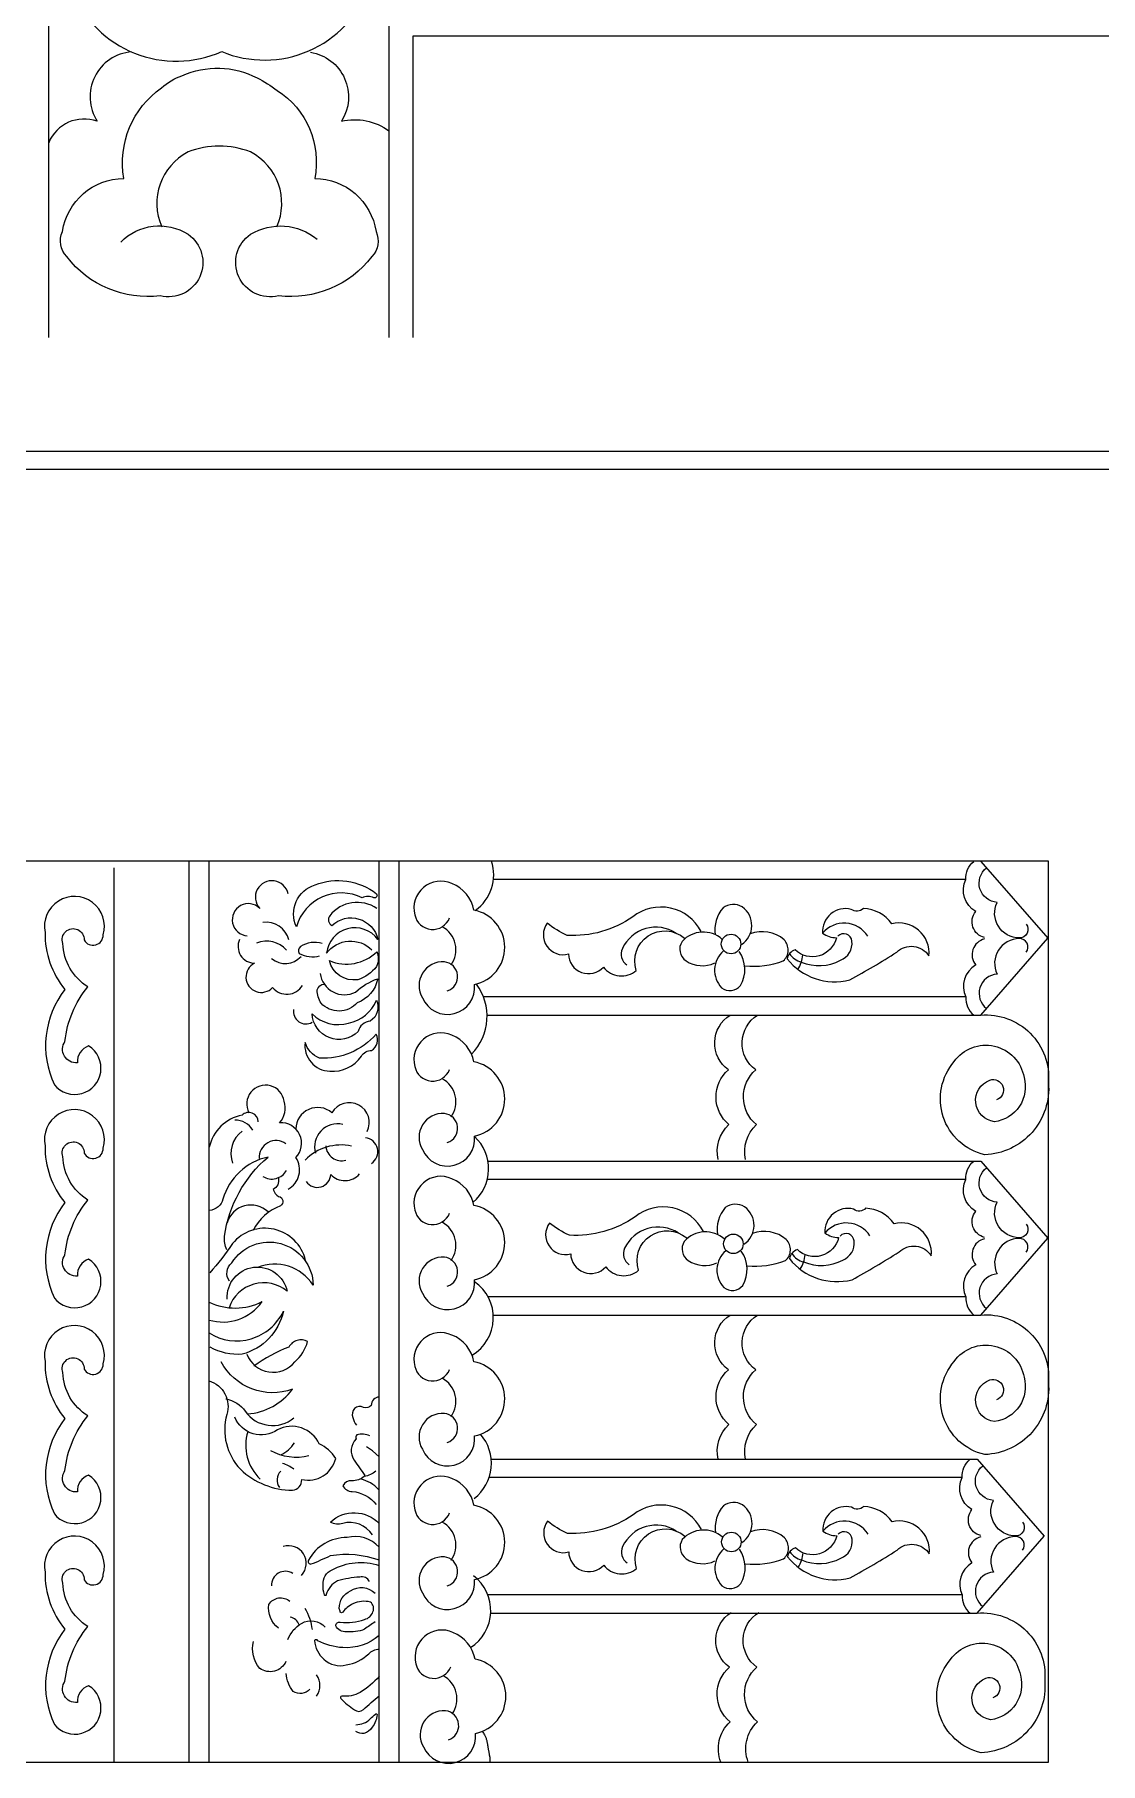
# Model space of a CAD drawing. Extents: x -66030 to 95157, y -13132 to 45879.
# Drawn here: x -43323 to -42791, y 5288 to 6151 of the extents above; entities that cross this region are included whole.
import ezdxf

# ---------------------------------------------------------------- set-up
doc = ezdxf.new("R2010")
doc.units = 0
doc.header["$LTSCALE"] = 100
doc.header["$MEASUREMENT"] = 0
for name, color, linetype in [('3', 11, 'CONTINUOUS'), ('4', 121, 'CONTINUOUS'), ('TEXT', 105, 'CONTINUOUS')]:
    doc.layers.add(name, color=color, linetype=linetype)

# ---------------------------------------------------------------- blocks, each defined once
blk = doc.blocks.new('A$C10B656CB')
at = {"layer": '3'}
for p, q in [((1853.9, 0.21), (1853.9, 450.21)), ((1863.89, 0.21), (1863.89, 450.21)), ((1948.85, 0.21), (1948.85, 450.21)), ((1958.84, 0.21), (1958.84, 450.21)), ((2249.35, 450.1), (2282.84, 411.69)), ((1816.42, 0.21), (1816.42, 446.86)), ((2241.87, 441.02), (2006.07, 441.02)), ((2241.87, 382.35), (2000.97, 382.35)), ((2241.87, 291.28), (2002.86, 291.28)), ((2241.87, 232.6), (2003.25, 232.6)), ((2240.03, 142.38), (2003.82, 142.38)), ((2240.03, 83.7), (2003.13, 83.7))]:
    blk.add_line(p, q, dxfattribs=at)
for points in [[(2251.24, 412.02, -0.553129), (2246.82, 425.02, -0.388661), (2241.87, 441.02, -0.230262), (2245.84, 450.1)], [(1903.36, 433.84, 1.312295), (1889.17, 426.61, 1.44644), (1882.97, 412.92)], [(2272.07, 418.72, -0.630878), (2268.56, 411.83, -0.548443), (2257.49, 429.58, -0.683713), (2252.21, 446.81)], [(1982.87, 385.42, 0.808958), (1981.42, 399.91, 0.603493), (1970.42, 381.95, 0.861172), (1996.47, 388.61, 0.822703), (1996.19, 425.7, 0.255626), (1985.18, 439.02, 0.633393), (1966.66, 423.38, 0.746337), (1984.05, 421.87)], [(1947.74, 426.48, 0.396777), (1924.14, 422.97, 0.455194), (1925.24, 418.05, -0.584628), (1948.19, 411.12, 0.684361), (1922.55, 404.23, -0.459755), (1945.2, 405.84)], [(2109.69, 415, 0.473842), (2075.58, 422.38, -0.166062), (2042.74, 413.11, -0.064162), (2032.84, 419.22, 0.719324), (2043.37, 403.84, 0.679737), (2060.84, 397.3, 0.429172), (2077.27, 395.62, -0.760131), (2101.32, 411.73, -0.760131)], [(2129.87, 408.6, 0.526649), (2130.23, 427.3, 0.302511), (2120.62, 426.94, 0.220034), (2116.73, 413.46, 0.220034)], [(2097.13, 414.28, 0.452585), (2070.32, 406.58, 0.376377), (2072.63, 398.36)], [(2120.26, 411.14, 0.412723), (2100.12, 410.05, 0.411883), (2102.12, 400.43, 0.262802), (2116.45, 399.34)], [(2131.5, 397.89, 0.117805), (2150.73, 400.43, 0.42628), (2151.09, 410.96, 0.272313), (2134.18, 413.91)], [(1879.1, 411.11, 0.540089), (1886.59, 399.23, 1.201642), (1895.62, 387.09, 0.514847), (1910.59, 388.13)], [(1920.39, 409.05, 0.228242), (1909.55, 407.5, 0.360129), (1908.88, 404.14, 0.194283), (1919.1, 402.85, 0.194283)], [(2153.78, 404.03, 0.201089), (2159.71, 399.82, 0.230015), (2179.24, 400.73, 0.34407), (2184.99, 410.24, 0.64331), (2177.97, 412.72, 0.64331)], [(2251.24, 411.35, 0.553129), (2246.82, 398.36, 0.388661), (2241.87, 382.35, 0.230262), (2245.84, 373.28)], [(2272.07, 404.66, 0.630878), (2268.56, 411.54, 0.548443), (2257.49, 393.79, 0.683713), (2252.21, 376.57)], [(1947.75, 405.02, -0.187791), (1947.53, 397.55, -0.155767), (1938.13, 391, -0.393455), (1924.01, 400.5, 0.299853), (1947.74, 404.94, 0.299853)], [(2120.8, 405.33, 0.428602), (2119.89, 387, 0.414585), (2129.33, 388.09, 0.297126), (2128.6, 405.15)], [(1919.35, 394.06, 0.512333), (1937.09, 384.78, -0.105813), (1948.1, 391.42, -0.260479), (1937.87, 379.46, -0.445218), (1919.82, 379.23, -0.15954), (1917.95, 385.87, -0.314116), (1921.31, 388.84)], [(2118.18, 301.19, -0.264664), (2123.57, 318.59, -0.46064), (2123.3, 345.93, -0.53326), (2124.21, 373.28)], [(2131.86, 301.19, -0.264664), (2137.25, 318.59, -0.46064), (2136.98, 345.93, -0.53326), (2137.88, 373.28)], [(2249.35, 373.28, -0.463187), (2283.17, 339.59, -0.428367), (2251.33, 303.55, -0.563151), (2236.1, 350.1, -0.667192), (2270.98, 342.22, -0.456308), (2256.23, 320.05, -0.785669), (2253.81, 340.83, -0.989057), (2257.29, 330.96)], [(1982.87, 309.67, 0.808958), (1981.42, 324.16, 0.603493), (1970.42, 306.19, 0.861172), (1996.47, 312.86, 0.822703), (1996.19, 349.94, 0.255626), (1985.18, 363.27, 0.633393), (1966.66, 347.63, 0.746337), (1984.05, 346.12)], [(1903.31, 286.38, 0.446922), (1907.24, 302.12, 0.682987), (1899.08, 319.52, 0.267579), (1901.34, 330.26, 1.201913), (1883.89, 324.51)], [(1942.9, 315.17, 0.966672), (1925.24, 324.57, 0.63071), (1907.17, 316.47, 0.63071)], [(1888.46, 320.08, 0.655369), (1880.33, 323.3, 0.300227), (1864, 307.41, 0.300227)], [(1872.77, 256.12, -0.136025), (1871.56, 262.93, -0.182618), (1893.33, 302.42, 0.275204), (1870.8, 281.39, -0.327588), (1864.15, 275.79)], [(1912.41, 290.15, 0.721266), (1924.63, 293.76, 0.448952), (1939.09, 294.01)], [(2251.24, 262.27, -0.553129), (2246.82, 275.27, -0.388661), (2241.87, 291.28, -0.230262), (2245.84, 300.35)], [(2272.07, 268.97, -0.630878), (2268.56, 262.09, -0.548443), (2257.49, 279.84, -0.683713), (2252.21, 297.06)], [(1898.47, 291.83, -0.350187), (1895.9, 286.23, 0.179119), (1898.62, 282.75, -0.689503), (1899.53, 278.06, 0.18612), (1885.92, 265.8, 0.18612)], [(1982.87, 237.98, 0.808958), (1981.42, 252.46, 0.603493), (1970.42, 234.5, 0.861172), (1996.47, 241.16, 0.822703), (1996.19, 278.25, 0.255626), (1985.18, 291.58, 0.633393), (1966.66, 275.93, 0.746337), (1984.05, 274.43)], [(2110.83, 265.26, 0.473842), (2076.72, 272.63, -0.166062), (2043.88, 263.36, -0.064162), (2033.98, 269.47, 0.719324), (2044.51, 254.09, 0.679737), (2061.99, 247.56, 0.429172), (2078.41, 245.87, -0.760131), (2102.46, 261.99, -0.760131)], [(2131.01, 258.86, 0.526649), (2131.38, 277.55, 0.302511), (2121.76, 277.19, 0.220034), (2117.87, 263.71, 0.220034)], [(1912.02, 250.87, 0.620195), (1875.6, 259.21, -0.041733), (1864.18, 244.67)], [(1874.05, 240.41, -0.393091), (1875.22, 249.52, -0.74747), (1915.89, 238.47, 0.358217), (1887.99, 247.21, 0.358217)], [(2098.27, 264.53, 0.452585), (2071.46, 256.83, 0.376377), (2073.78, 248.61)], [(2121.4, 261.4, 0.412723), (2101.27, 260.31, 0.411883), (2103.26, 250.69, 0.262802), (2117.59, 249.6)], [(2132.64, 248.14, 0.117805), (2151.87, 250.69, 0.42628), (2152.23, 261.22, 0.272313), (2135.32, 264.16)], [(2154.92, 254.28, 0.201089), (2160.86, 250.07, 0.230015), (2180.38, 250.98, 0.34407), (2186.13, 260.5, 0.64331), (2179.11, 262.98, 0.64331)], [(2251.24, 261.61, 0.553129), (2246.82, 248.61, 0.388661), (2241.87, 232.6, 0.230262), (2245.84, 223.53)], [(2272.07, 254.91, 0.630878), (2268.56, 261.79, 0.548443), (2257.49, 244.04, 0.683713), (2252.21, 226.82)], [(2121.94, 255.59, 0.428602), (2121.04, 237.25, 0.414585), (2130.47, 238.34, 0.297126), (2129.74, 255.41)], [(1872.89, 231.49, -0.92671), (1902.91, 235.37, 0.524741), (1873.83, 227.18, 0.513212)], [(1863.89, 214.55, 0.448533), (1900.98, 225.37, -0.280498), (1880.45, 203.96, -0.144888), (1864.37, 207.45)], [(2118.18, 151.45, -0.264664), (2123.57, 168.85, -0.46064), (2123.3, 196.19, -0.53326), (2124.21, 223.53)], [(2131.86, 151.45, -0.264664), (2137.25, 168.85, -0.46064), (2136.98, 196.19, -0.53326), (2137.88, 223.53)], [(2249.35, 223.53, -0.463187), (2283.17, 189.84, -0.428367), (2251.33, 153.81, -0.563151), (2236.1, 200.35, -0.667192), (2270.98, 192.47, -0.456308), (2256.23, 170.3, -0.785669), (2253.81, 191.08, -0.989057), (2257.29, 181.21)], [(1882.77, 203.91, 0.582065), (1906.76, 200.22, 0.152345), (1913.07, 210.27, 0.426575), (1903.78, 207.48, 0.073835), (1886.31, 197.99)], [(1982.87, 159.92, 0.808958), (1981.42, 174.41, 0.603493), (1970.42, 156.45, 0.861172), (1996.47, 163.11, 0.822703), (1996.19, 200.2, 0.255626), (1985.18, 213.53, 0.633393), (1966.66, 197.88, 0.746337), (1984.05, 196.37)], [(1883.06, 174.13, 0.213963), (1905.61, 186.44, -0.370915), (1869.92, 200.13)], [(1863.89, 190.68, -0.41445), (1872.75, 173.85, 0.262458), (1879.5, 146.47, 0.189411), (1905.5, 136, 0.395678), (1910.18, 141.39, 0.411534), (1927.11, 151.88, 0.139224), (1918.89, 159.19, 0.429614), (1898.1, 166.2, -0.486096), (1876.72, 172.55)], [(1872.19, 181.62, -0.19391), (1881.98, 175.42, 0.441611), (1906.21, 172.18, 0.441611)], [(1948.85, 182.57, 0.404335), (1944.9, 178.38, -0.312234), (1941, 177.38, 0.71209), (1935.73, 172.42, 0.093773), (1937.46, 168.48)], [(1944.19, 163.1, 0.188951), (1937.74, 163.68, 0.276156), (1937.29, 161.64, 0.356163), (1936.33, 150.97, 0.003436), (1941.63, 143.45, 0.003436)], [(2249.39, 113.37, -0.553129), (2244.97, 126.37, -0.388661), (2240.03, 142.38, -0.230262), (2243.99, 151.45)], [(2270.22, 120.07, -0.630878), (2266.71, 113.18, -0.548443), (2255.65, 130.93, -0.683713), (2250.36, 148.16)], [(1947.18, 145.59, -0.136466), (1941.39, 142.84, -0.174823), (1935.14, 140.77, 0.281721), (1930.65, 138.28, 0.279219), (1935.38, 135.41, -0.200941), (1947.4, 128.94)], [(1982.87, 88.23, 0.808958), (1981.42, 102.72, 0.603493), (1970.42, 84.75, 0.861172), (1996.47, 91.42, 0.822703), (1996.19, 128.5, 0.255626), (1985.18, 141.83, 0.633393), (1966.66, 126.19, 0.746337), (1984.05, 124.68)], [(2130.03, 109.95, 0.526649), (2130.39, 128.65, 0.302511), (2120.78, 128.29, 0.220034), (2116.88, 114.81, 0.220034)], [(1945.47, 113.78, 0.317408), (1930.62, 119.48, -0.217054), (1924.5, 120.13, -0.414229), (1948.85, 119.33)], [(2109.85, 116.36, 0.473842), (2075.74, 123.73, -0.166062), (2042.89, 114.46, -0.064162), (2033, 120.57, 0.719324), (2043.52, 105.19, 0.679737), (2061, 98.65, 0.429172), (2077.42, 96.97, -0.760131), (2101.48, 113.08, -0.760131)], [(1948.85, 107.58, 0.278512), (1932.81, 112.39, 0.272557), (1913.52, 101.13, 0.668029), (1914.88, 99.19, 0.024015), (1924.51, 103.41, -0.128903), (1948.85, 101.18)], [(2097.28, 115.63, 0.452585), (2070.47, 107.93, 0.376377), (2072.79, 99.71)], [(2120.41, 112.49, 0.412723), (2100.28, 111.4, 0.411883), (2102.28, 101.78, 0.262802), (2116.6, 100.69)], [(2131.66, 99.24, 0.117805), (2150.88, 101.78, 0.42628), (2151.25, 112.31, 0.272313), (2134.34, 115.26)], [(2153.94, 105.38, 0.201089), (2159.87, 101.17, 0.230015), (2179.39, 102.08, 0.34407), (2185.14, 111.59, 0.64331), (2178.12, 114.07, 0.64331)], [(2249.39, 112.71, 0.553129), (2244.97, 99.71, 0.388661), (2240.03, 83.7, 0.230262), (2243.99, 74.63)], [(2270.22, 106.01, 0.630878), (2266.71, 112.89, 0.548443), (2255.65, 95.14, 0.683713), (2250.36, 77.92)], [(2120.96, 106.69, 0.428602), (2120.05, 88.35, 0.414585), (2129.48, 89.44, 0.297126), (2128.76, 106.5)], [(1943.98, 90.5, 0.33203), (1939.16, 92.67, 0.049809), (1927.98, 90.74, 0.188698), (1922.32, 83.91, -1.008989), (1921.45, 83.82, -0.104398), (1920.94, 88.79, -0.343769), (1925.35, 96.26, -0.209397), (1948.85, 98.4, -0.209397)], [(1946.88, 70.23, 0.027778), (1941.57, 66.59, -0.12914), (1932.43, 65.36, -0.292426), (1927.13, 68.23, -0.465574), (1929.43, 70.11, 0.122956), (1941.51, 71.53, 0.289535), (1945.69, 75.35, 0.362099), (1944.48, 80.16, 0.172044), (1935.75, 79.27, 0.129358), (1930.63, 75.12, -0.452641), (1929.44, 75.11, -0.040094), (1928.9, 76.99, -0.298386), (1934.54, 85.77, -0.369252), (1946.76, 84.53, -0.369252)], [(1898.47, 67.19, -0.273141), (1893.76, 79.02, -0.459137), (1904.21, 80.58)], [(1903.25, 61.45, -0.172093), (1910.04, 69.49, -0.355145), (1921.92, 67.67)], [(2119.53, 0.21, -0.305769), (2124.1, 20.29, -0.46064), (2123.84, 47.63, -0.53326), (2124.74, 74.97)], [(2133.21, 0.21, -0.305769), (2137.78, 20.29, -0.46064), (2137.52, 47.63, -0.53326), (2138.42, 74.97)], [(2247.5, 74.63, -0.463187), (2281.32, 40.94, -0.428367), (2249.48, 4.9, -0.563151), (2234.25, 51.45, -0.667192), (2269.13, 43.57, -0.456308), (2254.38, 21.4, -0.785669), (2251.96, 42.18, -0.989057), (2255.44, 32.31)], [(1902.29, 50.45, -0.46683), (1889.2, 47.02, -0.237919), (1886.02, 60.5, -0.237919)], [(1948.85, 63.49, -0.197697), (1930.69, 57.4, -0.108501), (1918.2, 60.87, 0.557112), (1916.5, 60.93, 0.197202), (1921.27, 51.59, 0.252897), (1932.41, 48.73, 0.142506), (1943.63, 54.26, -0.200863), (1948.85, 56.66)], [(1983.4, 11.36, 0.808958), (1981.96, 25.85, 0.603493), (1970.96, 7.89, 0.861172), (1997.01, 14.55, 0.822703), (1996.72, 51.64, 0.255626), (1985.72, 64.97, 0.633393), (1967.19, 49.32, 0.746337), (1984.59, 47.81)], [(1914.26, 36.58, -0.358643), (1905.9, 35.44, -0.148231), (1902.39, 44.52, -0.148231)], [(1948.85, 43, -0.068981), (1939.27, 34.96, -0.155548), (1930.12, 33.19, 0.731612), (1929.75, 31.99, 0.071619), (1936.52, 26.4, 0.379559), (1940.93, 26.44, -0.004445), (1948.85, 33.39)], [(1937.23, 18.89, 0.179945), (1944.39, 21.76, -0.062325), (1947.01, 24.21, -0.735573), (1947.82, 23.93, -0.134879), (1945.35, 17.63, -0.19841), (1941.2, 14.48, -0.197408), (1937.23, 15.54, -0.197408)]]:
    blk.add_lwpolyline(points, format="xyb", dxfattribs=at)
for points in [[(1947.53, 433.95, -0.684242), (1946.19, 431.87, 0.220311), (1940.31, 431.87, 0.467786), (1907.5, 417.44, -0.456424), (1916.79, 438.32, -0.26441)], [(1786.58, 338.52, 1.181068), (1803.72, 357.89, 0.34307), (1798.07, 349.49, -0.633479), (1791.9, 360.16, -0.147889), (1803.31, 387.41, -0.24753), (1790.83, 409.11, -1.21214), (1801.49, 410.83, 0.794007), (1810.94, 413.39, 1.284083), (1781.96, 414.59, 0.180163), (1791.88, 386.14, 0.283682)], [(2170.34, 414.23, 0.15824), (2177.22, 411.96, -0.584357), (2156.61, 405.93, 0.264177), (2152.63, 401.42, 0.2949), (2183.9, 390.88, 0.01759), (2207.41, 404.78, -0.470754), (2223.48, 402.88, 0.515381), (2204.9, 418.89, 0.236314), (2190.71, 426.56, -0.383681), (2184.7, 426.13, 0.512176)], [(1938.3, 365.15, -0.654533), (1915.29, 374.01, 0.277282), (1933.56, 369.31, 0.259036), (1947.44, 380.83, -0.38236), (1944.35, 370.26, 0.321327)], [(1945.06, 355.66, 0.399691), (1947.31, 363.77, -0.23399), (1918.97, 351.86, -0.23445), (1911.85, 359.69, 0.445827), (1924.19, 345.33, 0.272472), (1939.96, 352.81, -0.272145)], [(1786.58, 232.02, 1.181068), (1803.72, 251.39, 0.34307), (1798.07, 242.99, -0.633479), (1791.9, 253.66, -0.147889), (1803.31, 280.91, -0.24753), (1790.83, 302.61, -1.21214), (1801.49, 304.33, 0.794007), (1810.94, 306.89, 1.284083), (1781.96, 308.09, 0.180163), (1791.88, 279.64, 0.283682)], [(2171.49, 264.49, 0.15824), (2178.36, 262.21, -0.584357), (2157.76, 256.18, 0.264177), (2153.77, 251.67, 0.2949), (2185.04, 241.13, 0.01759), (2208.55, 255.03, -0.470754), (2224.63, 253.13, 0.515381), (2206.05, 269.14, 0.236314), (2191.85, 276.81, -0.383681), (2185.85, 276.38, 0.512176)], [(1786.58, 124.2, 1.181068), (1803.72, 143.57, 0.34307), (1798.07, 135.16, -0.633479), (1791.9, 145.84, -0.147889), (1803.31, 173.09, -0.24753), (1790.83, 194.79, -1.21214), (1801.49, 196.51, 0.794007), (1810.94, 199.06, 1.284083), (1781.96, 200.26, 0.180163), (1791.88, 171.81, 0.283682)], [(2170.5, 115.58, 0.15824), (2177.38, 113.31, -0.584357), (2156.77, 107.28, 0.264177), (2152.79, 102.77, 0.2949), (2184.06, 92.23, 0.01759), (2207.57, 106.13, -0.470754), (2223.64, 104.23, 0.515381), (2205.06, 120.24, 0.236314), (2190.86, 127.91, -0.383681), (2184.86, 127.48, 0.512176)], [(1786.58, 19.02, 1.181068), (1803.72, 38.39, 0.34307), (1798.07, 29.98, -0.633479), (1791.9, 40.66, -0.147889), (1803.31, 67.91, -0.24753), (1790.83, 89.61, -1.21214), (1801.49, 91.33, 0.794007), (1810.94, 93.89, 1.284083), (1781.96, 95.09, 0.180163), (1791.88, 66.64, 0.283682)]]:
    blk.add_lwpolyline(points, format="xyb", close=True, dxfattribs=at)
for points in [[(2002.73, 373.28), (2249.35, 373.28), (2282.84, 411.69)], [(2003.29, 300.35), (2249.35, 300.35), (2282.84, 261.94)], [(2005.84, 223.53), (2249.35, 223.53), (2282.84, 261.94)], [(1948.85, 152.74), (1945.53, 155.73), (1942.53, 157.73)], [(2004.87, 151.45), (2247.5, 151.45), (2280.99, 113.04)], [(2004.53, 74.63), (2247.5, 74.63), (2280.99, 113.04)], [(2000.3, 15.54), (2000.57, 15.2), (2000.92, 14.73), (2001.2, 14.31), (2001.44, 13.91), (2001.65, 13.52), (2001.84, 13.16), (2002, 12.8), (2002.13, 12.45), (2002.25, 12.11), (2002.36, 11.77), (2002.45, 11.43), (2002.54, 11.08), (2002.62, 10.73), (2002.69, 10.38), (2002.76, 10.03), (2002.82, 9.68), (2002.89, 9.32), (2002.95, 8.96), (2003.01, 8.61), (2003.07, 8.25), (2003.13, 7.89), (2003.19, 7.54), (2003.25, 7.19), (2003.31, 6.84), (2003.36, 6.5), (2003.42, 6.16), (2003.48, 5.83), (2003.54, 5.5), (2003.6, 5.19), (2003.66, 4.88), (2003.72, 4.59), (2003.77, 4.3), (2003.82, 4.03), (2003.87, 3.77), (2003.92, 3.52), (2003.96, 3.29), (2004, 3.07), (2004.04, 2.85), (2004.07, 2.63), (2004.1, 2.39), (2004.12, 2.15), (2004.14, 1.88), (2004.16, 1.58), (2004.17, 1.25), (2004.19, 0.88), (2004.2, 0.46), (2004.21, 0.21)]]:
    blk.add_lwpolyline(points, dxfattribs=at)
for centre in [(2124.63, 408.81), (2125.77, 259.06), (2124.79, 110.16)]:
    blk.add_circle(centre, 4.89, dxfattribs=at)
for centre, radius, start, end in [((1984.16, 443.45), 21.92, 305.33314, 17.96729), ((1892.19, 407.72), 12.01, 15.41434, 97.07307), ((1974.07, 405.89), 13.11, 324.95809, 61.61599), ((2181.07, 405.27), 13.98, 32.29733, 140.12194), ((1892.64, 397.31), 13, 40.10698, 112.72986), ((1901.92, 409.76), 10.67, 230.28676, 317.74843), ((2144.79, 404.47), 15.66, 327.81178, 356.10097), ((1975.87, 372.78), 26.85, 315.25975, 36.68767), ((1912.2, 375.09), 6.17, 170.14294, 300.09031), ((1974.08, 329.99), 13.11, 324.95809, 61.61599), ((1876.81, 310.34), 10.54, 31.74609, 90.59114), ((1888.24, 304.24), 13.5, 125.09057, 201.03818), ((1928.09, 307.49), 11.51, 77.36985, 195.74744), ((1941.25, 305.1), 6.92, 302.29638, 84.16303), ((1981.58, 296.54), 21.92, 310.44126, 47.1148), ((1897.34, 302.25), 8.41, 54.25663, 184.00458), ((1929.77, 283.58), 24.86, 77.62269, 135.91569), ((1930.09, 308.56), 7.97, 184.08664, 285.59922), ((1895.23, 299.82), 8.38, 237.77409, 331.01223), ((1884.77, 266.09), 12.37, 46.25302, 163.54859), ((1974.08, 258.3), 13.11, 324.95809, 61.61599), ((2182.21, 255.52), 13.98, 32.29733, 140.12194), ((2145.94, 254.72), 15.66, 327.81178, 356.10097), ((1983.96, 222.19), 21.92, 301.01513, 54.97539), ((1876.88, 257.1), 30.08, 244.42882, 296.59809), ((1870.73, 244.01), 23.99, 253.44091, 324.86021), ((1974.07, 180.39), 13.11, 324.95809, 61.61599), ((1905.45, 158.4), 23.26, 162.85456, 226.31243), ((1907.53, 179.45), 26.89, 240.97995, 283.40064), ((1891.35, 170.02), 18.4, 297.29233, 325.93441), ((1983.04, 149.36), 21.92, 307.30792, 41.76302), ((1896.31, 134), 15.94, 51.58993, 74.33843), ((1904.8, 141.03), 6.88, 138.60041, 212.21927), ((1936.23, 125.54), 16.37, 41.21687, 77.74232), ((1974.08, 108.55), 13.11, 324.95809, 61.61599), ((2181.23, 106.62), 13.98, 32.29733, 140.12194), ((1903.65, 99.53), 8.76, 316.49737, 108.23471), ((2144.95, 105.82), 15.66, 327.81178, 356.10097), ((1901.95, 88.69), 6.85, 57.32389, 183.79878), ((1982.65, 75.89), 21.92, 302.76728, 52.69208), ((1903.19, 66.81), 5.99, 19.4999, 78.04075), ((1886.6, 62.36), 29.2, 8.05255, 29.99197), ((1909.83, 38.5), 9.39, 325.94331, 34.05669), ((1974.61, 31.83), 13.11, 324.95809, 61.61599)]:
    blk.add_arc(centre, radius, start, end, dxfattribs=at)
at = {"layer": '4'}
blk.add_lwpolyline([(0, 0.21), (2283.18, 0.21), (2283.18, 450.21), (0, 450.21)], close=True, dxfattribs=at)

msp = doc.modelspace()

# ---------------------------------------------------------------- linework, layer by layer
at = {"layer": '3', "color": 2}
msp.add_line((-61048.53, 5934.48), (9053.98, 5934.48), dxfattribs=at)
at = {"layer": '4'}
for points in [[(-43557.56, 7748.39, -0.410539), (-43465.49, 7809.77, -0.410539), (-43404.11, 7901.84), (-41767.94, 7901.84, -0.410539), (-41706.56, 7809.77, -0.410539), (-41614.49, 7748.39), (-41614.49, 6096.72, -0.410539), (-41706.56, 6035.34, -0.410539), (-41767.94, 5943.27), (-43404.11, 5943.27, -0.410539), (-43465.49, 6035.34, -0.410539), (-43557.56, 6096.72)], [(-43335.49, 6246.39, 0.423982), (-43304, 6172.66, 0.420661), (-43229.53, 6143.01, 0.423641), (-43156, 6174.86, 0.425198), (-43126.27, 6249.02, 0.425198), (-43156, 6323.18, 0.423641), (-43229.53, 6355.03, 0.421993), (-43304.1, 6325.15, 0.425642)]]:
    msp.add_lwpolyline(points, format="xyb", close=True, dxfattribs=at)
msp.add_lwpolyline([(-43133.95, 6000.18), (-43133.95, 6150.8), (-42007.95, 6150.8), (-42007.95, 6000.18)], dxfattribs=at)
for points in [[(-43274.51, 6142.87, 0.56785), (-43291.71, 6108.21, 0.400322), (-43315.95, 6097.46, 0.400322)], [(-43185.15, 6142.66, -0.541742), (-43169.74, 6108.21, -0.220663), (-43145.95, 6103.37)], [(-43279.96, 6047.88, -0.35407), (-43246.35, 6051.74, -0.838332), (-43260.27, 6021.07, -0.26672), (-43306.93, 6040.59, -0.314427), (-43309.02, 6053.14, -0.369989), (-43278.38, 6079.63, -0.292926), (-43259.54, 6124.92, -0.099814), (-43249.44, 6130.93, -0.228766), (-43211.87, 6129.89, -0.050603), (-43201.88, 6123.55, -0.310937), (-43183.07, 6079.63, -0.369989), (-43152.43, 6053.14, -0.314427), (-43154.52, 6040.59, -0.26672), (-43201.18, 6021.07, -0.838332), (-43215.11, 6051.74, -0.319484), (-43181.82, 6049.27)], [(-43201.99, 6055.47, 0.395368), (-43215.11, 6092.87, 0.187473), (-43246.35, 6092.87, 0.395368), (-43259.47, 6055.47)]]:
    msp.add_lwpolyline(points, format="xyb", dxfattribs=at)
at = {"layer": 'TEXT'}
for points in [[(-43315.95, 6000.18), (-43315.95, 6162.8), (-43484.35, 6162.8)], [(-41995.95, 6000.18), (-41995.95, 6162.8), (-43145.95, 6162.8), (-43145.95, 6000.18)]]:
    msp.add_lwpolyline(points, dxfattribs=at)

# ---------------------------------------------------------------- block references
at = {"layer": '4'}
msp.add_blockref('A$C10B656CB', (-45099.7, 5288.48), dxfattribs=at)

doc.saveas('drawing.dxf')
